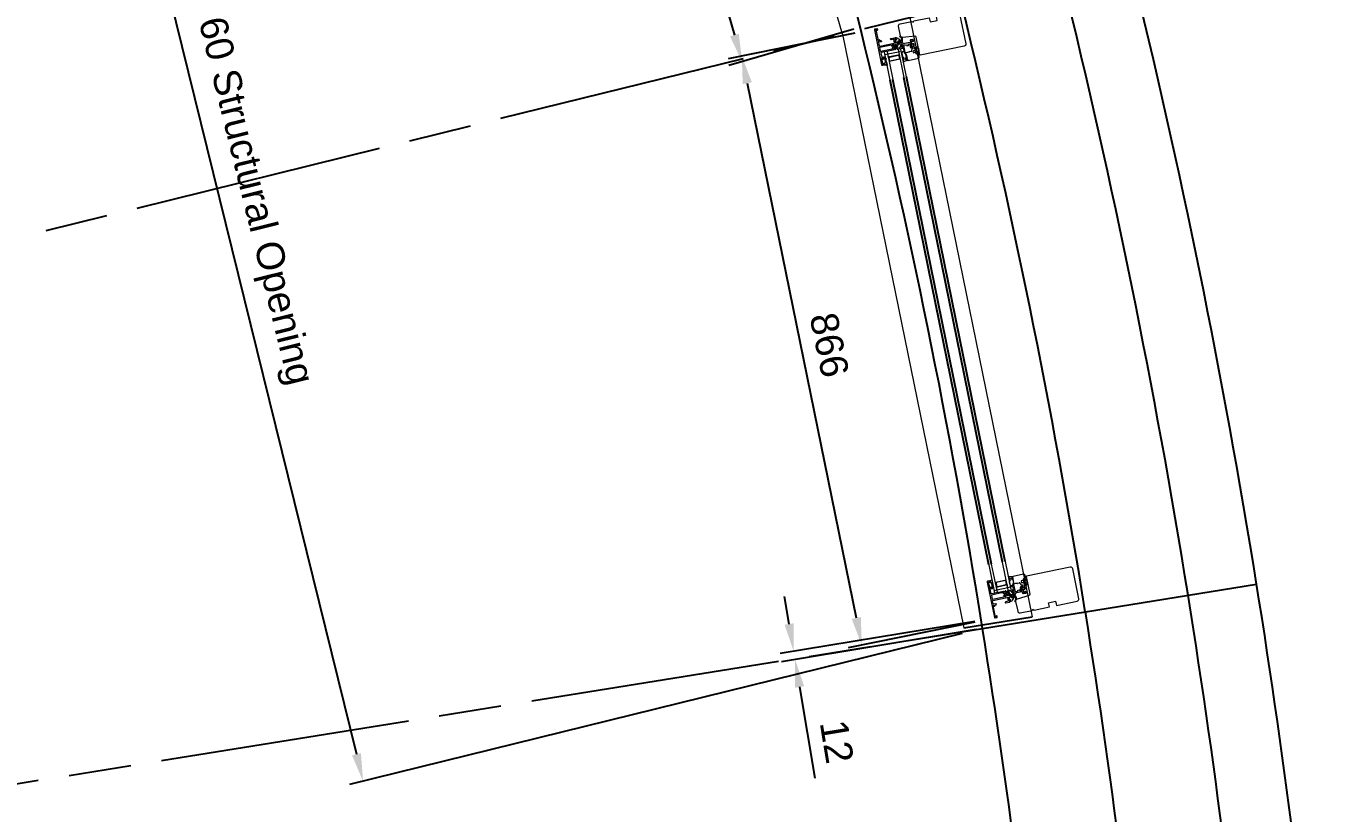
# Model space of a CAD drawing. Header units: inches. Extents: x 19267 to 40087, y 4081 to 15521.
# Drawn here: x 28340 to 30212, y 5949 to 7083 of the extents above; entities that cross this region are included whole.
import ezdxf

# ---------------------------------------------------------------- set-up
doc = ezdxf.new("R2010")
doc.units = ezdxf.units.IN
doc.header["$MEASUREMENT"] = 0
doc.linetypes.add('CENTERLINE', pattern=[30, 12, -1.5, 3, -1.5, 12])
doc.layers.get('DEFPOINTS').update_dxf_attribs({"color": 251})
doc.layers.add('20-TEXT', color=3, linetype='Continuous')
doc.layers.add('DWG', color=7, linetype='Continuous')
doc.layers.add('NEW_GF', color=7, linetype='Continuous', true_color=0xffffff)
for name, color, linetype, lineweight in [('VELFAC_ALU', 4, 'Continuous', 0), ('VELFAC_COMPOSITE', 4, 'Continuous', 0), ('VELFAC_GASKET', 5, 'Continuous', 0), ('VELFAC_GLAZING', 5, 'Continuous', 0), ('VELFAC_GLAZING_BEAD', 5, 'Continuous', 0), ('VELFAC_WOOD', 2, 'Continuous', 0)]:
    doc.layers.add(name, color=color, linetype=linetype, lineweight=lineweight)
doc.styles.get("Standard").update_dxf_attribs({"font": 'arial.ttf'})
doc.dimstyles.new('20-TEXT', dxfattribs={"dimscale": 20, "dimtxt": 2, "dimasz": 2, "dimexe": 1, "dimexo": 1.5, "dimgap": 1, "dimtad": 1, "dimdec": 0, "dimzin": 0, "dimdsep": 46, "dimtxsty": 'Standard', "dimcen": 0.09, "dimadec": 4, "dimazin": 0, "dimtfac": 1, "dimtdec": 0, "dimtofl": 0, "dimtmove": 0, "dimatfit": 3, "dimfxl": 1, "dimtolj": 1, "dimtzin": 0, "dimarcsym": 0})

# ---------------------------------------------------------------- blocks, each defined once
blk = doc.blocks.new('*D103')
at = {"layer": '20-TEXT', "color": 0, "lineweight": -2, "transparency": 16777216}
for p, q in [((29267.6, 7916.6), (28384.9, 7698.8)), ((28413.9, 7664.7), (28816.2, 6033.7)), ((29689.1, 6207.8), (28806.4, 5990.1))]:
    blk.add_line(p, q, dxfattribs=at)
at = {"layer": '20-TEXT', "color": 0, "transparency": 16777216}
for points in [[(28420.3, 7666.3), (28407.4, 7663.1), (28404.3, 7703.6)], [(28822.7, 6035.3), (28809.8, 6032.1), (28825.8, 5994.9)]]:
    blk.add_solid(points, dxfattribs=at)
at = {"layer": 'DEFPOINTS', "color": 0, "transparency": 16777216}
for p in [(29296.7, 7923.7), (29718.3, 6215), (28825.8, 5994.9)]:
    blk.add_point(p, dxfattribs=at)
at = {"layer": '20-TEXT', "color": 0, "transparency": 16777216, "insert": (28659.9, 6860.3), "char_height": 40, "attachment_point": 5, "rotation": 283.8574}
blk.add_mtext('\\A1;1760 Structural Opening', dxfattribs=at)
blk = doc.blocks.new('*D106')
at = {"layer": '20-TEXT', "color": 0, "lineweight": -2, "transparency": 16777216}
for p, q in [((29291.2, 7910.5), (29111.1, 7858.2)), ((29141.4, 7825.4), (29360.8, 7070.2)), ((29532.9, 7078.5), (29352.7, 7026.2))]:
    blk.add_line(p, q, dxfattribs=at)
at = {"layer": '20-TEXT', "color": 0, "transparency": 16777216}
for points in [[(29147.8, 7827.2), (29135, 7823.5), (29130.3, 7863.8)], [(29367.2, 7072), (29354.4, 7068.3), (29371.9, 7031.8)]]:
    blk.add_solid(points, dxfattribs=at)
at = {"layer": 'DEFPOINTS', "color": 0, "transparency": 16777216}
for p in [(29320, 7918.9), (29561.7, 7086.9), (29371.9, 7031.8)]:
    blk.add_point(p, dxfattribs=at)
at = {"layer": '20-TEXT', "color": 0, "transparency": 16777216, "insert": (29289.9, 7459), "char_height": 40, "attachment_point": 5, "rotation": 286.1959}
blk.add_mtext('\\A1;866', dxfattribs=at)
blk = doc.blocks.new('*D104')
at = {"layer": '20-TEXT', "color": 0, "lineweight": -2, "transparency": 16777216}
for p, q in [((29534.2, 7073.1), (29351.8, 7036)), ((29379.4, 7000.8), (29536.4, 6230.2)), ((29707.2, 6224.2), (29524.7, 6187))]:
    blk.add_line(p, q, dxfattribs=at)
at = {"layer": '20-TEXT', "color": 0, "transparency": 16777216}
for points in [[(29385.9, 7002.1), (29372.8, 6999.4), (29371.4, 7039.9)], [(29542.9, 6231.5), (29529.8, 6228.8), (29544.3, 6191)]]:
    blk.add_solid(points, dxfattribs=at)
at = {"layer": 'DEFPOINTS', "color": 0, "transparency": 16777216}
for p in [(29563.6, 7079.1), (29736.6, 6230.1), (29544.3, 6191)]:
    blk.add_point(p, dxfattribs=at)
at = {"layer": '20-TEXT', "color": 0, "transparency": 16777216, "insert": (29497.5, 6623.5), "char_height": 40, "attachment_point": 5, "rotation": 281.5147}
blk.add_mtext('\\A1;866', dxfattribs=at)
blk = doc.blocks.new('*D105')
at = {"layer": '20-TEXT', "color": 0, "lineweight": -2, "transparency": 16777216}
for p, q in [((29439.7, 6221.4), (29433.1, 6260.9)), ((29707, 6225.2), (29426.5, 6178.7)), ((29709, 6213.4), (29428.5, 6166.9)), ((29454.7, 6130.7), (29476.5, 5999.4))]:
    blk.add_line(p, q, dxfattribs=at)
at = {"layer": '20-TEXT', "color": 0, "transparency": 16777216}
for points in [[(29446.3, 6222.5), (29433.1, 6220.4), (29446.2, 6182)], [(29461.3, 6131.8), (29448.2, 6129.6), (29448.2, 6170.1)]]:
    blk.add_solid(points, dxfattribs=at)
at = {"layer": 'DEFPOINTS', "color": 0, "transparency": 16777216}
for p in [(29736.6, 6230.2), (29738.6, 6218.3), (29448.2, 6170.1)]:
    blk.add_point(p, dxfattribs=at)
at = {"layer": '20-TEXT', "color": 0, "transparency": 16777216, "insert": (29508.4, 6051.9), "char_height": 40, "attachment_point": 5, "rotation": 279.4173}
blk.add_mtext('\\A1;12', dxfattribs=at)

msp = doc.modelspace()

# ---------------------------------------------------------------- hatches: boundary and pattern name
at = {"layer": 'VELFAC_COMPOSITE'}
h = msp.add_hatch(color=8, dxfattribs=at)
h.paths.add_polyline_path([(29595.9, 7049.9, -0.520567), (29594.1, 7051.6), (29594.2, 7052, 0.520567), (29593.5, 7052.7), (29591.7, 7052.3, -0.131652), (29591.6, 7052.3), (29591.2, 7052.5, -0.414214), (29591, 7052.8), (29591.3, 7053.7, -0.414214), (29591.7, 7053.9), (29591.8, 7053.8, 1.69614), (29592.2, 7054.8), (29592, 7054.9, -0.414214), (29591.8, 7055.3), (29592.1, 7056.1, -0.414214), (29592.5, 7056.3), (29592.9, 7056.2, -0.131652), (29593, 7056.1), (29594.2, 7054.8, 0.57735), (29595, 7054.9), (29595.6, 7056.6, -0.267949), (29597.1, 7057.9), (29598, 7058.1, 0.267949), (29598.2, 7058.3, -0.267949), (29598.5, 7058.5), (29602, 7059.2, -0.176327), (29602.6, 7059.1), (29604.7, 7058, 0.176327), (29606, 7057.8), (29614.1, 7059.4, 0.414214), (29614.4, 7060), (29613.9, 7062.5, -0.414214), (29614.3, 7063.1), (29617.8, 7063.7, -0.414214), (29618.4, 7063.4), (29618.7, 7061.8, -0.342001), (29618.1, 7060.7, -0.490311), (29617.9, 7060.8), (29617.7, 7061.7, 0.414214), (29617.1, 7062.1), (29616.1, 7061.9, 0.414214), (29615.7, 7061.3), (29616.4, 7058.1, 0.198912), (29616.8, 7057.4), (29618.2, 7056.5, 0.668179), (29618.7, 7056.8), (29618.5, 7057.5, -0.490311), (29618.7, 7057.7, -0.342001), (29619.7, 7056.9), (29620, 7055.3, -0.414214), (29619.6, 7054.7), (29616.6, 7054.1, -0.198912), (29615.8, 7054.3), (29615.1, 7054.8, -0.198912), (29615, 7054.9), (29614.9, 7055.1, -0.414214), (29615.1, 7055.3), (29616, 7055.5, 0.668179), (29616.1, 7056.1), (29615.2, 7056.7, -0.148291), (29614.8, 7057.1, 0.357756), (29614.3, 7057.4), (29611.8, 7056.9, 0.414214), (29611.6, 7056.6), (29611.7, 7055.7, -0.414214), (29611.5, 7055.3), (29609.3, 7054.9, -0.349216), (29609, 7055.1), (29608.5, 7056, 0.349216), (29608.2, 7056.2), (29601.7, 7054.9, 0.414214), (29600.9, 7053.7), (29601.1, 7053, 0.414214), (29601.7, 7052.6), (29603.1, 7052.9, -0.414214), (29603.7, 7052.5), (29603.8, 7052.3, -0.414214), (29603.2, 7051.4)])
h.paths.add_polyline_path([(29599.8, 7053), (29599.7, 7053.5, -0.414214), (29601.4, 7056.1), (29602, 7056.2, 1), (29601.8, 7057.6), (29597.7, 7056.8, 0.267949), (29596.6, 7055.8), (29595.5, 7052.6), (29595.4, 7052.1, 0.520567), (29596.3, 7051.3), (29599, 7051.8, 0.414214)], flags=16)
h = msp.add_hatch(color=8, dxfattribs=at)
h.paths.add_polyline_path([(29754.9, 6269.6, 0.520567), (29754, 6267.4), (29754.2, 6267.1, -0.520567), (29753.8, 6266.1), (29752, 6265.8, 0.131652), (29751.9, 6265.7), (29751.6, 6265.5, 0.414214), (29751.6, 6265.1), (29752.2, 6264.4, 0.414214), (29752.6, 6264.4), (29752.7, 6264.5, -1.69614), (29753.4, 6263.7), (29753.3, 6263.6, 0.414214), (29753.3, 6263.1), (29753.9, 6262.5, 0.414214), (29754.3, 6262.4), (29754.6, 6262.7, 0.131652), (29754.7, 6262.8), (29755.2, 6264.5, -0.57735), (29756.1, 6264.7), (29757.2, 6263.4, 0.267949), (29759.1, 6262.7), (29760.1, 6262.9, -0.267949), (29760.4, 6262.8, 0.267949), (29760.7, 6262.7), (29764.2, 6263.5, 0.176327), (29764.7, 6263.8), (29766.2, 6265.7, -0.176327), (29767.4, 6266.4), (29775.4, 6268, -0.414214), (29775.9, 6267.6), (29776.4, 6265.2, 0.414214), (29777, 6264.8), (29780.5, 6265.5, 0.414214), (29780.9, 6266.1), (29780.5, 6267.7, 0.342001), (29779.6, 6268.5, 0.490311), (29779.4, 6268.2), (29779.6, 6267.3, -0.414214), (29779.2, 6266.8), (29778.2, 6266.6, -0.414214), (29777.6, 6266.9), (29777, 6270.2, -0.198912), (29777.1, 6270.9), (29778, 6272.3, -0.668179), (29778.6, 6272.2), (29778.7, 6271.6, 0.490311), (29779, 6271.4, 0.342001), (29779.5, 6272.5), (29779.2, 6274.1, 0.414214), (29778.6, 6274.5), (29775.6, 6273.9, 0.198912), (29775, 6273.4), (29774.5, 6272.7, 0.198912), (29774.4, 6272.5), (29774.5, 6272.3, 0.414214), (29774.7, 6272.2), (29775.6, 6272.4, -0.668179), (29776, 6271.9), (29775.4, 6271, 0.148291), (29775.2, 6270.4, -0.357756), (29774.8, 6269.9), (29772.3, 6269.4, -0.414214), (29772, 6269.7), (29771.8, 6270.5, 0.414214), (29771.4, 6270.8), (29769.2, 6270.3, 0.349216), (29769, 6270), (29768.9, 6269, -0.349216), (29768.7, 6268.7), (29762.2, 6267.4, -0.414214), (29761, 6268.1), (29760.9, 6268.8, -0.414214), (29761.3, 6269.4), (29762.8, 6269.7, 0.414214), (29763.1, 6270.3), (29763.1, 6270.5, 0.414214), (29762.2, 6271.1)])
h.paths.add_polyline_path([(29759.7, 6268.3), (29759.8, 6267.8, 0.414214), (29762.4, 6266.1), (29763, 6266.2, -1), (29763.3, 6264.9), (29759.3, 6264.1, -0.267949), (29757.9, 6264.5), (29755.6, 6267.1), (29755.4, 6267.5, -0.520567), (29755.8, 6268.5), (29758.5, 6269.1, -0.414214)], flags=16)

# ---------------------------------------------------------------- linework, layer by layer
at = {"color": 5}
msp.add_arc((19156.8, 4516), 10697.3, 9.13882, 18.57589, dxfattribs=at)
at = {"layer": '20-TEXT', "color": 1, "linetype": 'CENTERLINE', "ltscale": 30}
for p, q in [((26403, 6303.5), (29931.1, 7173.9)), ((26403, 5681.7), (29718.3, 6215))]:
    msp.add_line(p, q, dxfattribs=at)
at = {"layer": 'DWG', "ltscale": 5}
for p, q in [((29727.5, 6306.7), (29585.1, 7005.1)), ((29731.4, 6307.5), (29589.1, 7005.9)), ((29747.1, 6310.7), (29604.7, 7009)), ((29751, 6311.5), (29608.7, 7009.8))]:
    msp.add_line(p, q, dxfattribs=at)
at = {"layer": 'NEW_GF', "color": 4}
for p, q in [((29718.3, 6215), (30113.1, 6278.9)), ((29718.3, 6215), (30113.2, 6278.9)), ((29691.2, 6215.7), (29789.9, 6231.7))]:
    msp.add_line(p, q, dxfattribs=at)
at = {"layer": 'NEW_GF', "color": 1, "linetype": 'Continuous', "ltscale": 100}
for centre, radius, start, end in [((19159.7, 4516.6), 11094.3, 9.14031, 18.57608), ((19161.1, 4517.2), 10992.8, 9.13767, 18.57571), ((19159.8, 4516.4), 10844.2, 9.13981, 18.57805)]:
    msp.add_arc(centre, radius, start, end, dxfattribs=at)
at = {"layer": 'NEW_GF', "color": 4, "linetype": 'Continuous', "ltscale": 100}
for centre, radius, start, end in [((19158, 4516.3), 11096, 5.00715, 9.14019), ((19184.3, 4518.2), 10669.7, 5.089, 9.15042)]:
    msp.add_arc(centre, radius, start, end, dxfattribs=at)
at = {"layer": 'NEW_GF', "color": 2, "linetype": 'Continuous', "ltscale": 100}
for centre, radius, start, end in [((19160.9, 4516.4), 10993.1, 5.02728, 9.14156), ((19155.4, 4516.1), 10848.7, 5.05592, 9.13765)]:
    msp.add_arc(centre, radius, start, end, dxfattribs=at)
at = {"layer": 'VELFAC_ALU'}
for p, q in [((29516.3, 7071.5), (29273.1, 7910.5)), ((29613.4, 7095.5), (29789.9, 6231.7)), ((29516.3, 7071.6), (29691.2, 6215.7))]:
    msp.add_line(p, q, dxfattribs=at)
for points in [[(29589.3, 7048.6), (29572.1, 7045.1, 0.414214), (29571.7, 7044.5), (29573, 7038.1, 0.414214), (29573.5, 7037.8), (29575.2, 7038.1, -0.414214), (29575.6, 7037.9), (29575.8, 7036.7, -0.341999), (29575.3, 7035.6, -0.490314), (29575, 7035.7), (29574.8, 7036.5, 0.414214), (29574.6, 7036.7), (29573.3, 7036.4, 0.414214), (29572.9, 7035.8), (29574.5, 7028, 0.414214), (29575.1, 7027.6), (29576.4, 7027.9, 0.414214), (29576.5, 7028.1), (29576.4, 7028.9, -0.490314), (29576.6, 7029.2, -0.341999), (29577.5, 7028.4), (29577.7, 7027.2, -0.414214), (29577.5, 7026.8), (29574.4, 7026.2, -0.414214), (29573.2, 7027), (29562.9, 7077.9, -0.414214), (29563.6, 7079.1), (29566.1, 7079.6, -0.414214), (29566.7, 7079.2), (29567, 7077.7, -0.341999), (29566.4, 7076.6, -0.490314), (29566.2, 7076.8), (29565.8, 7078.3, 0.414214), (29565.6, 7078.5), (29564.5, 7078.3, 0.414214), (29564.4, 7078), (29567.7, 7061.6, 0.414214), (29567.9, 7061.4), (29569, 7061.6, 0.414214), (29569.2, 7061.9), (29568.9, 7063.4, -0.490314), (29569.1, 7063.6, -0.341999), (29570, 7062.8), (29570.1, 7062.4, 0.414214), (29570.7, 7062), (29571.8, 7062.2, -1), (29572.1, 7060.5), (29569, 7059.9, 0.414214), (29568.6, 7059.3), (29569.5, 7054.7, 0.414214), (29570.1, 7054.3), (29590.9, 7058.5, 0.414214), (29591.3, 7059.1), (29590.3, 7063.7, 0.414214), (29589.7, 7064.1), (29586.6, 7063.4, -1), (29586.2, 7065.1), (29591.2, 7066.1, -0.198912), (29591.3, 7066.1), (29593.3, 7064.8, -0.341999), (29593.7, 7063.6, -0.490314), (29593.4, 7063.5), (29592.3, 7064.2, 0.668179), (29592, 7064), (29593, 7059.1, 0.414214), (29593.2, 7059), (29598.1, 7060, 0.668179), (29598.2, 7060.3), (29597, 7061.1, -0.490314), (29597, 7061.4, -0.341999), (29598.2, 7061.5), (29600.7, 7059.8, -0.668179), (29600.6, 7058.9), (29595.9, 7058, 0.267949), (29595.2, 7057.3), (29594.4, 7055, -0.57735), (29594, 7054.9), (29592.7, 7056.4, 0.57735), (29592.2, 7056.3), (29590.8, 7052.1, 0.760346), (29591.3, 7051.8, -0.171785), (29591.4, 7051.9), (29593, 7051.9, 0.267949), (29593.2, 7052, -0.957292), (29593.5, 7051.8), (29592.3, 7049.1, -0.493145), (29592, 7049), (29591.3, 7049.6, -0.315299), (29591.3, 7049.8), (29591.3, 7049.9, 0.414214), (29591.2, 7050.1), (29590.2, 7050.4), (29589.7, 7048.9, -0.267949)], [(29570.2, 7052.6), (29586.9, 7056, -0.414214), (29587.1, 7055.8), (29587.4, 7054.3, 0.414214), (29587.8, 7054.1), (29587.9, 7054.1, 0.267949), (29588.2, 7054.3), (29588.8, 7056.2, -0.267949), (29589, 7056.4), (29590.2, 7056.6, -0.57735), (29590.4, 7056.4), (29588.8, 7051.7, -0.267949), (29588.7, 7051.5), (29588.3, 7051.5, 0.414214), (29588.1, 7051.1), (29588.3, 7050.1, -0.414214), (29588.1, 7049.9), (29571.5, 7046.5, -0.414214), (29571.2, 7046.7), (29570.1, 7052.4, -0.414214)], [(29748.4, 6268.3), (29731.1, 6264.7, -0.414214), (29730.5, 6265.1), (29729.2, 6271.5, -0.414214), (29729.6, 6272.1), (29731.3, 6272.4, 0.414214), (29731.5, 6272.8), (29731.3, 6274, 0.341999), (29730.3, 6274.8, 0.490314), (29730.1, 6274.6), (29730.3, 6273.7, -0.414214), (29730.1, 6273.5), (29728.9, 6273.2, -0.414214), (29728.3, 6273.6), (29726.7, 6281.4, -0.414214), (29727, 6282), (29728.3, 6282.3, -0.414214), (29728.6, 6282.1), (29728.7, 6281.3, 0.490314), (29729, 6281.2, 0.341999), (29729.6, 6282.3), (29729.3, 6283.5, 0.414214), (29729, 6283.7), (29725.8, 6283.1, 0.414214), (29725, 6281.9), (29735.5, 6230.9, 0.414214), (29736.7, 6230.2), (29739.1, 6230.7, 0.414214), (29739.5, 6231.3), (29739.2, 6232.7, 0.341999), (29738.3, 6233.5, 0.490314), (29738.1, 6233.3), (29738.4, 6231.7, -0.414214), (29738.2, 6231.5), (29737.2, 6231.3, -0.414214), (29736.9, 6231.4), (29733.5, 6247.9, -0.414214), (29733.7, 6248.1), (29734.8, 6248.4, -0.414214), (29735, 6248.2), (29735.3, 6246.7, 0.490314), (29735.6, 6246.5, 0.341999), (29736.1, 6247.6), (29736.1, 6248.1, -0.414214), (29736.4, 6248.7), (29737.6, 6248.9, 1), (29737.2, 6250.6), (29734, 6249.9, -0.414214), (29733.5, 6250.3), (29732.5, 6254.9, -0.414214), (29732.9, 6255.5), (29753.7, 6259.8, -0.414214), (29754.3, 6259.4), (29755.2, 6254.8, -0.414214), (29754.8, 6254.2), (29751.6, 6253.5, 1), (29752, 6251.9), (29756.9, 6252.9, 0.198912), (29757.1, 6253), (29758.3, 6254.9, 0.341999), (29758.3, 6256.2, 0.490314), (29757.9, 6256.1), (29757.2, 6255.1, -0.668179), (29756.9, 6255.1), (29755.9, 6260, -0.414214), (29756, 6260.3), (29760.9, 6261.3, -0.668179), (29761.1, 6261), (29760.4, 6259.8, 0.490314), (29760.5, 6259.5, 0.341999), (29761.6, 6259.9), (29763.3, 6262.4, 0.668179), (29762.8, 6263.2), (29758.1, 6262.2, -0.267949), (29757.2, 6262.5), (29755.5, 6264.4, 0.57735), (29755.2, 6264.3), (29754.5, 6262.4, -0.57735), (29754, 6262.3), (29751.1, 6265.6, -0.760346), (29751.4, 6266.1, 0.171785), (29751.6, 6266.1), (29753.1, 6266.7, -0.267949), (29753.2, 6266.7, 0.957292), (29753.5, 6267), (29751.3, 6269, 0.493145), (29751, 6269), (29750.6, 6268.2, 0.315299), (29750.6, 6268), (29750.7, 6267.9, -0.414214), (29750.7, 6267.6), (29749.9, 6267), (29748.9, 6268.1, 0.267949)], [(29732.4, 6257.1), (29749, 6260.6, 0.414214), (29749.2, 6260.8), (29748.9, 6262.3, -0.414214), (29749.1, 6262.6), (29749.2, 6262.7, -0.267949), (29749.5, 6262.6), (29750.8, 6261.1, 0.267949), (29751.1, 6261), (29752.3, 6261.2, 0.57735), (29752.4, 6261.6), (29749.1, 6265.3, 0.267949), (29748.9, 6265.3), (29748.6, 6265.3, -0.414214), (29748.2, 6265.5), (29748, 6266.5, 0.414214), (29747.8, 6266.6), (29731.1, 6263.2, 0.414214), (29731, 6263), (29732.1, 6257.3, 0.414214)]]:
    msp.add_lwpolyline(points, format="xyb", close=True, dxfattribs=at)
at = {"layer": 'VELFAC_COMPOSITE'}
for p, q in [((29592.1, 7056.1), (29591.8, 7055.3)), ((29592.9, 7056.2), (29592.5, 7056.3)), ((29594.2, 7054.8), (29593, 7056.1)), ((29595.6, 7056.6), (29595, 7054.9)), ((29595.5, 7052.6), (29596.6, 7055.8)), ((29598, 7058.1), (29597.1, 7057.9)), ((29597.7, 7056.8), (29601.8, 7057.6)), ((29602, 7059.2), (29598.5, 7058.5)), ((29602, 7056.2), (29601.4, 7056.1)), ((29601.7, 7054.9), (29608.2, 7056.2)), ((29604.7, 7058), (29602.6, 7059.1)), ((29614.1, 7059.4), (29606, 7057.8)), ((29608.5, 7056), (29609, 7055.1)), ((29611.7, 7055.7), (29611.6, 7056.6)), ((29611.8, 7056.9), (29614.3, 7057.4)), ((29613.9, 7062.5), (29614.4, 7060)), ((29617.8, 7063.7), (29614.3, 7063.1)), ((29615.2, 7056.7), (29616.1, 7056.1)), ((29616.4, 7058.1), (29615.7, 7061.3)), ((29616.1, 7061.9), (29617.1, 7062.1)), ((29618.2, 7056.5), (29616.8, 7057.4)), ((29617.7, 7061.7), (29617.9, 7060.8)), ((29618.7, 7061.8), (29618.4, 7063.4)), ((29618.5, 7057.5), (29618.7, 7056.8)), ((29620, 7055.3), (29619.7, 7056.9)), ((29591.3, 7053.7), (29591, 7052.8)), ((29591.2, 7052.5), (29591.6, 7052.3)), ((29591.8, 7053.8), (29591.7, 7053.9)), ((29591.7, 7052.3), (29593.5, 7052.7)), ((29592, 7054.9), (29592.2, 7054.8)), ((29594.2, 7052), (29594.1, 7051.6)), ((29595.4, 7052.1), (29595.5, 7052.6)), ((29595.9, 7049.9), (29603.2, 7051.4)), ((29599, 7051.8), (29596.3, 7051.3)), ((29599.7, 7053.5), (29599.8, 7053)), ((29601.1, 7053), (29600.9, 7053.7)), ((29603.1, 7052.9), (29601.7, 7052.6)), ((29603.8, 7052.3), (29603.7, 7052.5)), ((29609.3, 7054.9), (29611.5, 7055.3)), ((29614.9, 7055.1), (29615, 7054.9)), ((29616, 7055.5), (29615.1, 7055.3)), ((29615.1, 7054.8), (29615.8, 7054.3)), ((29616.6, 7054.1), (29619.6, 7054.7)), ((29754.9, 6269.6), (29762.2, 6271.1)), ((29763.1, 6270.5), (29763.1, 6270.3)), ((29768.9, 6269), (29769, 6270)), ((29769.2, 6270.3), (29771.4, 6270.8)), ((29771.8, 6270.5), (29772, 6269.7)), ((29772.3, 6269.4), (29774.8, 6269.9)), ((29774.5, 6272.3), (29774.4, 6272.5)), ((29774.5, 6272.7), (29775, 6273.4)), ((29775.6, 6272.4), (29774.7, 6272.2)), ((29775.4, 6271), (29776, 6271.9)), ((29775.6, 6273.9), (29778.6, 6274.5)), ((29777, 6270.2), (29777.6, 6266.9)), ((29778, 6272.3), (29777.1, 6270.9)), ((29778.7, 6271.6), (29778.6, 6272.2)), ((29779.2, 6274.1), (29779.5, 6272.5)), ((29751.6, 6265.5), (29751.9, 6265.7)), ((29752.2, 6264.4), (29751.6, 6265.1)), ((29752, 6265.8), (29753.8, 6266.1)), ((29752.7, 6264.5), (29752.6, 6264.4)), ((29753.3, 6263.6), (29753.4, 6263.7)), ((29753.9, 6262.5), (29753.3, 6263.1)), ((29754.2, 6267.1), (29754, 6267.4)), ((29754.6, 6262.7), (29754.3, 6262.4)), ((29755.2, 6264.5), (29754.7, 6262.8)), ((29755.4, 6267.5), (29755.6, 6267.1)), ((29755.6, 6267.1), (29757.9, 6264.5)), ((29758.5, 6269.1), (29755.8, 6268.5)), ((29757.2, 6263.4), (29756.1, 6264.7)), ((29760.1, 6262.9), (29759.1, 6262.7)), ((29759.3, 6264.1), (29763.3, 6264.9)), ((29759.8, 6267.8), (29759.7, 6268.3)), ((29764.2, 6263.5), (29760.7, 6262.7)), ((29760.9, 6268.8), (29761, 6268.1)), ((29762.8, 6269.7), (29761.3, 6269.4)), ((29762.2, 6267.4), (29768.7, 6268.7)), ((29763, 6266.2), (29762.4, 6266.1)), ((29766.2, 6265.7), (29764.7, 6263.8)), ((29775.4, 6268), (29767.4, 6266.4)), ((29776.4, 6265.2), (29775.9, 6267.6)), ((29780.5, 6265.5), (29777, 6264.8)), ((29778.2, 6266.6), (29779.2, 6266.8)), ((29779.6, 6267.3), (29779.4, 6268.2)), ((29780.5, 6267.7), (29780.9, 6266.1))]:
    msp.add_line(p, q, dxfattribs=at)
for centre, radius, start, end in [((29592.4, 7056), 0.3, 71.4473, 161.4473), ((29592.8, 7055.9), 0.3, 41.4473, 71.4473), ((29597.5, 7056), 2, 101.4473, 161.4473), ((29598, 7055.3), 1.5, 101.4473, 161.4473), ((29598, 7058.4), 0.3, 281.4473, 341.4473), ((29598.5, 7058.2), 0.3, 101.4473, 161.4473), ((29601.8, 7053.9), 2.2, 101.4473, 191.4473), ((29601.9, 7056.9), 0.7, 281.4473, 101.4473), ((29602.2, 7058.2), 1, 61.4473, 101.4473), ((29605.6, 7059.8), 2, 241.4473, 281.4473), ((29608.2, 7055.9), 0.3, 24.4473, 101.4473), ((29611.9, 7056.6), 0.3, 101.4473, 191.4473), ((29614.4, 7062.6), 0.5, 101.4473, 191.4473), ((29614, 7059.9), 0.5, 281.4473, 11.4473), ((29614.4, 7056.9), 0.5, 22.7073, 101.4473), ((29615.8, 7057.5), 1, 202.7073, 236.4473), ((29616.2, 7061.4), 0.5, 101.4473, 191.4473), ((29616, 7055.8), 0.3, 281.4473, 56.4473), ((29617.3, 7058.3), 1, 191.4473, 236.4473), ((29617.2, 7061.6), 0.5, 11.4473, 101.4473), ((29617.9, 7063.3), 0.5, 11.4473, 101.4473), ((29618, 7060.8), 0.2, 191.4473, 295.9243), ((29617.7, 7061.6), 1, 295.9243, 11.4473), ((29618.4, 7056.8), 0.3, 236.4473, 11.4473), ((29618.7, 7057.5), 0.2, 86.9704, 191.4473), ((29618.7, 7056.7), 1, 11.4473, 86.9704), ((29591.3, 7052.8), 0.3, 161.4473, 251.4473), ((29591.6, 7053.6), 0.3, 71.4473, 161.4473), ((29591.7, 7052.6), 0.3, 251.4473, 281.4473), ((29592.1, 7055.2), 0.3, 161.4473, 251.4473), ((29592.3, 7054.2), 0.6, 222.4923, 100.4023), ((29593.6, 7052.1), 0.6, 351.4473, 101.4473), ((29595.6, 7051.4), 1.5, 171.4473, 281.4473), ((29594.5, 7055.1), 0.5, 221.4473, 341.4473), ((29596.1, 7052), 0.7, 171.4473, 281.4473), ((29598.8, 7052.8), 1, 281.4473, 11.4473), ((29601.9, 7053.9), 1, 101.4473, 191.4473), ((29601.6, 7053.1), 0.5, 191.4473, 281.4473), ((29603.2, 7052.4), 0.5, 11.4473, 101.4473), ((29603, 7052.1), 0.75, 281.4473, 11.4473), ((29609.2, 7055.2), 0.3, 204.4473, 281.4473), ((29611.5, 7055.6), 0.3, 281.4473, 11.4473), ((29615.1, 7055.2), 0.2, 101.4473, 191.4473), ((29615.2, 7054.9), 0.2, 191.4473, 236.4473), ((29616.4, 7055.1), 1, 236.4473, 281.4473), ((29619.5, 7055.2), 0.5, 281.4473, 11.4473), ((29762.4, 6270.4), 0.75, 11.596, 101.596), ((29762.7, 6270.2), 0.5, 281.596, 11.596), ((29769.3, 6270), 0.3, 101.596, 178.596), ((29771.5, 6270.5), 0.3, 11.596, 101.596), ((29774.6, 6272.6), 0.2, 146.596, 191.596), ((29774.7, 6272.4), 0.2, 191.596, 281.596), ((29774.7, 6270.4), 0.5, 281.596, 0.3359), ((29775.8, 6272.9), 1, 101.596, 146.596), ((29776.2, 6270.4), 1, 146.596, 180.3359), ((29775.7, 6272.1), 0.3, 326.596, 101.596), ((29777.9, 6270.4), 1, 146.596, 191.596), ((29778.3, 6272.2), 0.3, 11.596, 146.596), ((29778.7, 6274), 0.5, 11.596, 101.596), ((29778.9, 6271.6), 0.2, 191.596, 296.0729), ((29778.6, 6272.3), 1, 296.0729, 11.596), ((29751.8, 6265.3), 0.3, 131.596, 221.596), ((29752.1, 6265.5), 0.3, 101.596, 131.596), ((29752.4, 6264.6), 0.3, 221.596, 311.596), ((29753.3, 6264.3), 0.6, 282.6409, 160.551), ((29753.5, 6263.3), 0.3, 131.596, 221.596), ((29755.2, 6268.2), 1.5, 101.596, 211.596), ((29753.7, 6266.7), 0.6, 281.596, 31.596), ((29754.1, 6262.7), 0.3, 221.596, 311.596), ((29754.4, 6262.9), 0.3, 311.596, 341.596), ((29755.7, 6264.3), 0.5, 41.596, 161.596), ((29756, 6267.9), 0.7, 101.596, 211.596), ((29758.7, 6264.7), 2, 221.596, 281.596), ((29759, 6265.5), 1.5, 221.596, 281.596), ((29758.7, 6268.1), 1, 11.596, 101.596), ((29762, 6268.3), 2.2, 191.596, 281.596), ((29760.2, 6262.6), 0.3, 41.596, 101.596), ((29760.6, 6263), 0.3, 221.596, 281.596), ((29761.4, 6268.9), 0.5, 101.596, 191.596), ((29762, 6268.3), 1, 191.596, 281.596), ((29763.2, 6265.6), 0.7, 281.596, 101.596), ((29764, 6264.4), 1, 281.596, 321.596), ((29767.8, 6264.4), 2, 101.596, 141.596), ((29768.6, 6269), 0.3, 281.596, 358.596), ((29772.2, 6269.7), 0.3, 191.596, 281.596), ((29775.5, 6267.5), 0.5, 11.596, 101.596), ((29776.9, 6265.3), 0.5, 191.596, 281.596), ((29778.1, 6267), 0.5, 191.596, 281.596), ((29779.1, 6267.2), 0.5, 281.596, 11.596), ((29779.6, 6268.3), 0.2, 87.119, 191.596), ((29779.5, 6267.5), 1, 11.596, 87.119), ((29780.4, 6266), 0.5, 281.596, 11.596)]:
    msp.add_arc(centre, radius, start, end, dxfattribs=at)
at = {"layer": 'VELFAC_GASKET'}
for p, q in [((29592.3, 7065.9), (29592.3, 7065.9)), ((29592.4, 7065.4), (29594.3, 7064.5)), ((29594.2, 7066.2), (29592.5, 7066)), ((29594.3, 7064.5), (29592.7, 7062.2)), ((29593, 7060.8), (29594.7, 7059.7)), ((29596.1, 7065.3), (29594.2, 7066.2)), ((29601.3, 7061.4), (29596.1, 7065.3)), ((29596.1, 7060), (29597.6, 7062.3)), ((29597.6, 7062.3), (29601.8, 7059.2)), ((29598.9, 7067.9), (29600.5, 7066.5)), ((29601.1, 7067), (29599.3, 7068.4)), ((29575.9, 7036.3), (29575.6, 7037.8)), ((29576.4, 7038.5), (29577.8, 7038)), ((29576.8, 7038.3), (29577.2, 7036.1)), ((29603.1, 7046.1), (29602, 7043.9)), ((29602, 7043.5), (29602.8, 7039.2)), ((29603.1, 7038.8), (29604.7, 7037.8)), ((29607, 7044), (29604.4, 7046.3)), ((29608.6, 7038.2), (29607.2, 7043.7)), ((29607.9, 7037.6), (29608.2, 7037.6)), ((29618.7, 7045), (29618.3, 7046.8)), ((29618.7, 7047.4), (29620.2, 7047.7)), ((29620.8, 7044.9), (29619.3, 7044.6)), ((29620.2, 7047.7), (29621.4, 7048)), ((29621, 7050.4), (29620.8, 7051.3)), ((29621.9, 7045.1), (29620.8, 7044.9)), ((29622.5, 7051.1), (29621, 7050.4)), ((29622.5, 7051.1), (29621, 7050.4)), ((29622.3, 7043.9), (29622.2, 7044.5)), ((29622.9, 7050.3), (29622.5, 7050)), ((29622.9, 7050.3), (29622.5, 7050)), ((29624.6, 7043.8), (29622.5, 7043.8)), ((29622.6, 7049), (29623.2, 7046.1)), ((29622.6, 7049), (29623.2, 7046.1)), ((29623.7, 7050.8), (29622.9, 7050.3)), ((29623.7, 7050.8), (29622.9, 7050.3)), ((29623.2, 7046.1), (29624, 7046)), ((29623.2, 7046.1), (29624, 7046)), ((29623.4, 7049.2), (29624.1, 7050.4)), ((29623.4, 7049.2), (29624.1, 7050.4)), ((29624.4, 7046.6), (29623.8, 7046.8)), ((29624.4, 7046.6), (29623.8, 7046.8)), ((29624, 7046), (29624.3, 7046)), ((29624, 7046), (29624.3, 7046)), ((29624.9, 7047.1), (29625.3, 7046.8)), ((29625.9, 7051.4), (29626.6, 7047.6)), ((29574.3, 7029.3), (29573.3, 7034.6)), ((29573.7, 7035.2), (29575.4, 7035.6)), ((29576.7, 7029.3), (29574.9, 7028.9)), ((29577.8, 7036.3), (29577.2, 7036.1)), ((29577.2, 7036.1), (29578.1, 7031.8)), ((29577.8, 7027), (29577.4, 7028.8)), ((29578.5, 7034.7), (29577.5, 7035.2)), ((29577.6, 7035.9), (29577.9, 7036.1)), ((29578.3, 7031.4), (29578.9, 7031.1)), ((29578.8, 7036.9), (29579.2, 7035.3)), ((29580.2, 7030), (29580.9, 7026.4)), ((29608.1, 7034.9), (29607.4, 7037)), ((29608.7, 7033.5), (29610, 7033.9)), ((29609.8, 7034.9), (29608.8, 7034.6)), ((29610.1, 7034.7), (29610.1, 7034.8)), ((29760.3, 6289.8), (29761.6, 6289.9)), ((29761.8, 6288.9), (29760.9, 6288.8)), ((29762, 6289.2), (29762.1, 6289.1)), ((29727, 6280.2), (29728.1, 6274.9)), ((29729.2, 6281.1), (29727.4, 6280.7)), ((29728.7, 6274.5), (29730.5, 6274.8)), ((29729.3, 6283.7), (29729.6, 6281.8)), ((29731.2, 6274.4), (29731.5, 6272.9)), ((29731.5, 6279.9), (29732, 6280.3)), ((29732.4, 6275), (29731.5, 6279.3)), ((29732.7, 6281.9), (29732, 6285.4)), ((29732.9, 6276.8), (29732.3, 6276)), ((29733, 6275.2), (29732.4, 6275)), ((29732.8, 6272.8), (29732.4, 6275)), ((29732.5, 6272.5), (29733.6, 6273.6)), ((29732.6, 6275.4), (29732.9, 6275.4)), ((29734.1, 6275), (29733.8, 6276.6)), ((29758, 6277.9), (29757.1, 6282.3)), ((29757.2, 6282.7), (29758.3, 6284.2)), ((29760.1, 6276), (29758.2, 6277.6)), ((29760.3, 6288.3), (29760.5, 6286.1)), ((29761.1, 6285.7), (29761.4, 6285.8)), ((29762.8, 6279.5), (29761.3, 6276.3)), ((29762.1, 6285.4), (29762.9, 6279.9)), ((29774, 6283.1), (29774.3, 6281.3)), ((29775.8, 6284), (29774.4, 6283.7)), ((29774.9, 6280.9), (29776.4, 6281.2)), ((29776.9, 6284.3), (29775.8, 6284)), ((29776.4, 6281.2), (29777.7, 6281.5)), ((29776.9, 6285.5), (29777, 6284.9)), ((29778.9, 6286.5), (29777, 6285.7)), ((29779.8, 6278.9), (29778.2, 6279.1)), ((29778.2, 6279.1), (29778.4, 6278.1)), ((29779.8, 6278.9), (29778.2, 6279.1)), ((29778.5, 6283.9), (29779.3, 6284.3)), ((29778.5, 6283.9), (29779.3, 6284.3)), ((29779.1, 6281), (29778.5, 6283.9)), ((29779.1, 6281), (29778.5, 6283.9)), ((29779.3, 6284.3), (29779.6, 6284.4)), ((29779.3, 6284.3), (29779.6, 6284.4)), ((29779.9, 6283.9), (29779.4, 6283.4)), ((29779.9, 6283.9), (29779.4, 6283.4)), ((29779.9, 6279.8), (29779.4, 6279.9)), ((29779.9, 6279.8), (29779.4, 6279.9)), ((29780.9, 6279.7), (29779.9, 6279.8)), ((29780.9, 6279.7), (29779.9, 6279.8)), ((29780, 6281), (29781.1, 6280.2)), ((29780, 6281), (29781.1, 6280.2)), ((29780.5, 6283.6), (29780.8, 6284)), ((29783.1, 6280), (29782.3, 6283.8)), ((29756.6, 6258.5), (29757.7, 6260.1)), ((29759.1, 6255.6), (29756.8, 6257.1)), ((29757.7, 6254), (29759.1, 6255.6)), ((29757.8, 6253.6), (29757.8, 6253.6)), ((29759.8, 6254), (29758.1, 6253.5)), ((29759, 6260.4), (29761.3, 6258.9)), ((29761.1, 6255.6), (29759.8, 6254)), ((29764.4, 6261.2), (29761.1, 6255.6)), ((29761.3, 6258.9), (29764, 6263.4)), ((29764.7, 6254.3), (29765.7, 6256.2)), ((29766.4, 6256), (29765.3, 6254))]:
    msp.add_line(p, q, dxfattribs=at)
for centre in [(29606.4, 7035.4), (29758.9, 6287.1)]:
    msp.add_circle(centre, 0.196, dxfattribs=at)
for centre, radius, start, end in [((29592.5, 7065.7), 0.3, 146.4473, 236.4473), ((29592.5, 7065.7), 0.3, 96.4473, 146.4473), ((29593.6, 7061.7), 1, 146.4473, 236.4473), ((29595.2, 7060.6), 1, 236.4473, 326.4473), ((29599.1, 7068.1), 0.3, 53.1442, 233.1442), ((29597.5, 7063.1), 4.5, 339.4208, 49.1442), ((29598.2, 7063), 5, 337.4166, 53.9126), ((29601.5, 7061.7), 0.3, 233.1442, 339.4208), ((29593.5, 7064.9), 10, 325.2932, 337.4166), ((29576.2, 7037.9), 0.6, 71.4473, 191.4473), ((29577.4, 7036.6), 1.5, 11.4473, 71.4473), ((29602.5, 7043.6), 0.5, 153.4149, 191.4473), ((29603.6, 7039.5), 0.799, 200.8057, 232.5989), ((29603.9, 7045.4), 1.05, 61.1904, 134.614), ((29577.9, 7037.8), 27, 348.113, 359.0185), ((29604.4, 7037.4), 0.5, 359.0185, 57.3299), ((29606.7, 7043.5), 0.5, 14.425, 60.8868), ((29607.9, 7037.1), 0.5, 92.6409, 197.9335), ((29608.1, 7038.1), 0.5, 272.6409, 14.425), ((29618.8, 7046.9), 0.5, 101.4473, 191.4473), ((29619.2, 7045.1), 0.5, 191.4473, 281.4473), ((29621.2, 7051.4), 0.375, 140.4667, 191.6631), ((29623.5, 7049.2), 3.54, 62.015, 136.9507), ((29614.5, 7047.4), 7.16, 6.4533, 24.5542), ((29621.4, 7048.2), 0.2, 281.4473, 8.1573), ((29621.9, 7044.8), 0.327, 312.8485, 103.8142), ((29622.1, 7049.1), 4.59, 271.3997, 298.5286), ((29622.1, 7049.1), 4.59, 271.3997, 298.5286), ((29622.6, 7049.8), 0.3, 122.1393, 203.5325), ((29622.6, 7049.8), 0.3, 122.1393, 203.5325), ((29616.3, 7047), 6.64, 17.0552, 23.5325), ((29616.3, 7047), 6.64, 17.0552, 23.5325), ((29622.5, 7043.9), 0.167, 191.4473, 271.3059), ((29622.7, 7050.7), 0.462, 298.3133, 120.1038), ((29622.7, 7050.7), 0.462, 298.3133, 120.1038), ((29624.6, 7048.2), 1.59, 138.7176, 239.3097), ((29624.6, 7048.2), 1.59, 138.7176, 239.3097), ((29623.9, 7050.6), 0.3, 320.9613, 121.4473), ((29623.9, 7050.6), 0.3, 320.9613, 121.4473), ((29624, 7045.5), 0.5, 298.5286, 86.4473), ((29624, 7045.5), 0.5, 298.5286, 86.4473), ((29624.3, 7046.3), 0.3, 266.4473, 70.7307), ((29624.3, 7046.3), 0.3, 266.4473, 70.7307), ((29624.5, 7045.4), 1.6, 271.3059, 61.9261), ((29623.9, 7050.6), 2.14, 21.8744, 55.0442), ((29625.6, 7048), 1.16, 254.6679, 340.2355), ((29573.8, 7034.7), 0.5, 101.4473, 191.4473), ((29574.8, 7029.4), 0.5, 191.4473, 281.4473), ((29575.3, 7036.2), 0.6, 281.4473, 8.7233), ((29576.8, 7028.7), 0.6, 11.4473, 101.4473), ((29575.3, 7031.9), 3.2, 304.2234, 349.9582), ((29577.7, 7035.6), 0.382, 111.4092, 240.3435), ((29577.8, 7036.2), 0.1, 296.4473, 101.4473), ((29578, 7027), 0.2, 191.4473, 283.317), ((29577.8, 7020.1), 6.73, 65.4453, 88.4166), ((29579.1, 7032), 1, 191.4473, 220.9564), ((29578.7, 7035.2), 0.5, 245.3815, 11.4473), ((29578.2, 7029.1), 2.22, 23.8661, 70.3656), ((29580.7, 7026.4), 0.2, 230.5449, 11.4473), ((29605.6, 7032), 1.29, 168.1733, 198.2876), ((29604.6, 7031.7), 0.235, 198.3131, 301.1895), ((29614.3, 7017.2), 17.2, 108.8446, 123.7388), ((29608.6, 7035.1), 0.535, 206.7689, 299.7495), ((29609.9, 7034.7), 0.221, 28.4588, 119.523), ((29609.6, 7034.4), 0.562, 306.3138, 30.8547), ((29755.8, 6289.8), 0.235, 81.8538, 184.7302), ((29756.9, 6289.9), 1.29, 184.7557, 214.87), ((29759, 6307), 17.2, 259.3045, 274.1987), ((29733.7, 6273.7), 27, 24.0248, 34.9303), ((29760.8, 6288.3), 0.535, 83.2938, 176.2744), ((29761.5, 6289.3), 0.562, 352.1885, 76.7295), ((29761.8, 6289.1), 0.221, 263.5203, 354.5844), ((29727.5, 6280.3), 0.5, 101.596, 191.596), ((29728.6, 6275), 0.5, 191.596, 281.596), ((29729.1, 6281.7), 0.6, 281.596, 11.596), ((29729.5, 6283.7), 0.2, 99.7262, 191.596), ((29726.6, 6290), 6.73, 294.6267, 317.598), ((29728.9, 6278.2), 3.2, 33.085, 78.8199), ((29730.6, 6274.2), 0.6, 14.3199, 101.596), ((29732.5, 6279.5), 1, 162.0868, 191.596), ((29732.1, 6273), 0.6, 191.596, 311.596), ((29731.8, 6285.4), 0.2, 11.596, 152.4984), ((29730.5, 6281.9), 2.22, 312.6777, 359.1772), ((29732.6, 6275.8), 0.382, 142.6998, 271.634), ((29733.3, 6276.5), 0.5, 11.596, 137.6618), ((29732.9, 6275.3), 0.1, 281.596, 86.596), ((29732.6, 6274.7), 1.5, 311.596, 11.596), ((29757.9, 6282.3), 0.799, 150.4444, 182.2375), ((29758.5, 6278), 0.5, 191.596, 229.6284), ((29757.9, 6284.5), 0.5, 325.7133, 24.0248), ((29760.5, 6277), 1.05, 248.4293, 321.8529), ((29760.9, 6286.1), 0.5, 185.1098, 290.4023), ((29761.6, 6285.3), 0.5, 8.6183, 110.4023), ((29762.4, 6279.8), 0.5, 322.1565, 8.6183), ((29774.5, 6283.2), 0.5, 101.596, 191.596), ((29774.8, 6281.4), 0.5, 191.596, 281.596), ((29777, 6285.5), 0.167, 111.7374, 191.596), ((29776.9, 6284.6), 0.327, 279.2291, 70.1948), ((29778.7, 6280.6), 4.59, 84.5147, 111.6436), ((29778.7, 6280.6), 4.59, 84.5147, 111.6436), ((29777.7, 6281.3), 0.2, 14.8859, 101.596), ((29771, 6279.3), 7.16, 358.489, 16.59), ((29778.8, 6278.2), 0.375, 191.3801, 242.5766), ((29780, 6281.1), 3.54, 246.0926, 321.0283), ((29779.5, 6285), 1.6, 321.1172, 111.7374), ((29779.1, 6284.7), 0.5, 296.596, 84.5147), ((29779.1, 6284.7), 0.5, 296.596, 84.5147), ((29780.7, 6282.5), 1.59, 143.7335, 244.3257), ((29780.7, 6282.5), 1.59, 143.7335, 244.3257), ((29772.5, 6280.3), 6.64, 359.5108, 5.9881), ((29772.5, 6280.3), 6.64, 359.5108, 5.9881), ((29779.5, 6280.2), 0.3, 179.5108, 260.904), ((29779.5, 6280.2), 0.3, 179.5108, 260.904), ((29779.7, 6284.1), 0.3, 312.3126, 116.596), ((29779.7, 6284.1), 0.3, 312.3126, 116.596), ((29779.9, 6279.4), 0.462, 262.9395, 84.7299), ((29779.9, 6279.4), 0.462, 262.9395, 84.7299), ((29781.5, 6283), 1.16, 42.8078, 128.3753), ((29780.9, 6280), 0.3, 261.596, 62.082), ((29780.9, 6280), 0.3, 261.596, 62.082), ((29781, 6280), 2.14, 327.9991, 1.1689), ((29757.4, 6257.9), 1, 146.596, 236.596), ((29758.5, 6259.6), 1, 56.596, 146.596), ((29758, 6253.8), 0.3, 146.596, 236.596), ((29758, 6253.8), 0.3, 236.596, 286.596), ((29758.6, 6255), 10, 45.6266, 57.7501), ((29764.7, 6261), 0.3, 43.6225, 149.8991), ((29765, 6254.1), 0.3, 149.8991, 329.8991), ((29761.6, 6258.1), 4.5, 333.8991, 43.6225), ((29762.1, 6258.5), 5, 329.1307, 45.6266)]:
    msp.add_arc(centre, radius, start, end, dxfattribs=at)
at = {"layer": 'VELFAC_GLAZING', "linetype": 'Continuous'}
for p, q in [((29585.1, 7005.1), (29577, 7045.3)), ((29577.8, 7042.2), (29581.7, 7043)), ((29580.9, 7046), (29589.1, 7005.9)), ((29581.7, 7042.9), (29597.4, 7046)), ((29582.8, 7037.2), (29581.7, 7042.9)), ((29583.1, 7037.3), (29582.8, 7037.2)), ((29583.1, 7037.3), (29584.2, 7038.9)), ((29584.2, 7038.9), (29583.1, 7037.3)), ((29584.2, 7032.2), (29583.1, 7037.3)), ((29583.6, 7037.2), (29584.5, 7038.5)), ((29584.5, 7032.6), (29583.6, 7037.2)), ((29584.2, 7038.9), (29596.6, 7041.4)), ((29596.6, 7041.4), (29584.2, 7038.9)), ((29584.5, 7038.5), (29596.5, 7041)), ((29596.5, 7041), (29597.9, 7040.1)), ((29596.6, 7049.2), (29604.7, 7009)), ((29596.6, 7041.4), (29598.2, 7040.3)), ((29598.2, 7040.3), (29596.6, 7041.4)), ((29601.3, 7046.9), (29597.4, 7046.1)), ((29597.4, 7046), (29598.5, 7040.4)), ((29597.9, 7040.1), (29598.8, 7035.5)), ((29598.5, 7040.4), (29598.2, 7040.3)), ((29598.2, 7040.3), (29599.3, 7035.2)), ((29608.7, 7009.8), (29600.5, 7050)), ((29599.3, 7035.2), (29584.2, 7032.2)), ((29598.8, 7035.5), (29584.5, 7032.6)), ((29739.6, 6267.4), (29731.4, 6307.5)), ((29755.3, 6270.6), (29747.1, 6310.7)), ((29751, 6311.5), (29759.2, 6271.4)), ((29727.5, 6306.7), (29735.7, 6266.5)), ((29735.2, 6269.7), (29739.1, 6270.5)), ((29752.3, 6284.5), (29737.2, 6281.4)), ((29737.2, 6281.4), (29738.2, 6276.3)), ((29752, 6284), (29737.7, 6281.1)), ((29737.7, 6281.1), (29738.6, 6276.5)), ((29738.2, 6276.3), (29737.9, 6276.2)), ((29737.9, 6276.2), (29739.1, 6270.6)), ((29738.2, 6276.3), (29739.9, 6275.2)), ((29739.9, 6275.2), (29738.2, 6276.3)), ((29738.6, 6276.5), (29739.9, 6275.6)), ((29739.1, 6270.6), (29754.8, 6273.8)), ((29739.9, 6275.6), (29752, 6278.1)), ((29739.9, 6275.2), (29752.2, 6277.8)), ((29752.2, 6277.8), (29739.9, 6275.2)), ((29752.9, 6279.5), (29752, 6284)), ((29752, 6278.1), (29752.9, 6279.5)), ((29752.2, 6277.8), (29753.3, 6279.4)), ((29753.3, 6279.4), (29752.2, 6277.8)), ((29753.3, 6279.4), (29752.3, 6284.5)), ((29753.6, 6279.5), (29753.3, 6279.4)), ((29754.8, 6273.8), (29753.6, 6279.5)), ((29758.7, 6274.5), (29754.8, 6273.7))]:
    msp.add_line(p, q, dxfattribs=at)
at = {"layer": 'VELFAC_GLAZING_BEAD'}
for p, q in [((29613.5, 7056.3), (29614.1, 7053.1)), ((29615, 7056.1), (29614.9, 7056.6)), ((29615.6, 7053.4), (29615, 7056.1)), ((29601.4, 7054.1), (29601.4, 7053.8)), ((29604.7, 7055.4), (29601.7, 7054.7)), ((29602.6, 7053), (29603.1, 7053.1)), ((29603.7, 7052.7), (29605.3, 7044.7)), ((29606.8, 7045), (29604.7, 7055.4)), ((29607.3, 7037.1), (29607.8, 7035.8)), ((29610, 7045.1), (29607.4, 7044.6)), ((29609, 7036.4), (29607.8, 7037.4)), ((29608.2, 7042.7), (29609.5, 7036.7)), ((29611.6, 7045.5), (29610, 7045.1)), ((29612.3, 7045.6), (29611.6, 7045.5)), ((29615, 7046.3), (29612.4, 7045.8)), ((29615.7, 7046.3), (29615.2, 7046.2)), ((29615.9, 7047.6), (29616.1, 7046.9)), ((29617.8, 7053.4), (29616.2, 7053)), ((29616.5, 7051.5), (29617.6, 7051.8)), ((29618.2, 7051.4), (29618.3, 7051.1)), ((29619.1, 7054.6), (29618.6, 7054.5)), ((29620.1, 7052.3), (29619.7, 7054.2)), ((29621.4, 7048.5), (29620.8, 7051.5)), ((29622.4, 7043.6), (29621.4, 7048.5)), ((29624.9, 7043.6), (29623, 7043.2)), ((29627, 7038.4), (29626.1, 7042.8)), ((29609.5, 7034.8), (29610.3, 7035)), ((29610.6, 7034.8), (29610.6, 7034.1)), ((29611.2, 7033.6), (29625.8, 7036.6)), ((29761.6, 6288.9), (29762.4, 6289)), ((29762.5, 6289.3), (29762.2, 6289.9)), ((29762.6, 6290.6), (29777.2, 6293.6)), ((29779, 6292.4), (29779.9, 6288)), ((29760.5, 6285.9), (29760.4, 6287.3)), ((29761.7, 6287.2), (29761, 6285.8)), ((29763.2, 6270.1), (29761.5, 6278.1)), ((29763.5, 6281.1), (29762.2, 6287.2)), ((29763, 6278.4), (29765.1, 6268)), ((29766, 6279.6), (29763.4, 6279)), ((29767.6, 6279.9), (29766, 6279.6)), ((29768.3, 6280), (29767.6, 6279.9)), ((29771.1, 6280.4), (29768.5, 6279.9)), ((29771.7, 6280.7), (29771.2, 6280.6)), ((29772.5, 6279.7), (29772.3, 6280.4)), ((29773.6, 6270.6), (29772.9, 6273.8)), ((29774.4, 6274.1), (29775, 6271.5)), ((29774.5, 6276.2), (29775.7, 6276.4)), ((29776.5, 6275.1), (29774.8, 6274.7)), ((29775, 6271.5), (29775.1, 6271)), ((29776.1, 6277), (29776, 6277.3)), ((29776.8, 6285.9), (29777.8, 6280.9)), ((29779.1, 6286.9), (29777.2, 6286.5)), ((29778.1, 6274.4), (29777.6, 6274.3)), ((29777.8, 6280.9), (29778.4, 6277.9)), ((29778.1, 6276.9), (29778.5, 6275)), ((29761.6, 6267.9), (29761.5, 6268.2)), ((29765.1, 6268), (29762.1, 6267.5)), ((29762.3, 6269.4), (29762.8, 6269.5))]:
    msp.add_line(p, q, dxfattribs=at)
for centre, radius, start, end in [((29614.2, 7056.4), 0.751, 11.4473, 188.5569), ((29601.8, 7054.2), 0.5, 107.4473, 191.4473), ((29602.4, 7054), 1, 191.4473, 281.4473), ((29603.2, 7052.6), 0.5, 11.4473, 101.4473), ((29607.3, 7045.1), 2, 191.4473, 281.4473), ((29607.3, 7045.1), 0.5, 191.4473, 281.4473), ((29607.6, 7037.2), 0.3, 47.5809, 199.4473), ((29607.8, 7042.6), 0.5, 11.4473, 101.4473), ((29612.5, 7045.6), 0.2, 101.4473, 191.4473), ((29616.1, 7053.5), 2, 191.4473, 281.4473), ((29615, 7046.1), 0.2, 11.4473, 101.4473), ((29616.1, 7053.5), 0.5, 191.4473, 281.4473), ((29615.6, 7046.8), 0.5, 281.4473, 11.4473), ((29618.4, 7048.1), 2.5, 101.4473, 191.4473), ((29617.7, 7051.3), 0.5, 11.4473, 101.4473), ((29617.7, 7053.8), 0.5, 281.4473, 11.4473), ((29617.8, 7051), 0.5, 281.4473, 11.4473), ((29618.7, 7054), 0.5, 101.4473, 191.4473), ((29619.2, 7054.1), 0.5, 11.4473, 101.4473), ((29620.6, 7052.4), 0.5, 191.4473, 251.4473), ((29620.3, 7051.4), 0.5, 11.4473, 71.4473), ((29622.9, 7043.7), 0.5, 191.4473, 281.4473), ((29625.1, 7042.6), 1, 11.4473, 101.4473), ((29625.5, 7038.1), 1.5, 281.4473, 11.4473), ((29609.2, 7036.3), 1.5, 199.4473, 281.4473), ((29609.2, 7036.6), 0.3, 227.5809, 11.4473), ((29610.4, 7034.8), 0.2, 1.4473, 101.4473), ((29611.1, 7034.1), 0.5, 181.4473, 281.4473), ((29761.9, 6287.4), 1.5, 101.596, 183.596), ((29762.7, 6290.1), 0.5, 101.596, 201.596), ((29762.3, 6289.2), 0.2, 281.596, 21.596), ((29777.5, 6292.1), 1.5, 11.596, 101.596), ((29760.8, 6285.9), 0.3, 183.596, 335.4624), ((29763.5, 6278.5), 2, 101.596, 191.596), ((29761.9, 6287.1), 0.3, 11.596, 155.4624), ((29762.7, 6270), 0.5, 281.596, 11.596), ((29763.5, 6278.5), 0.5, 101.596, 191.596), ((29763, 6281), 0.5, 281.596, 11.596), ((29768.5, 6280.1), 0.2, 191.596, 281.596), ((29771, 6280.6), 0.2, 281.596, 11.596), ((29771.8, 6280.2), 0.5, 11.596, 101.596), ((29774.9, 6280.2), 2.5, 191.596, 281.596), ((29774.9, 6274.2), 2, 101.596, 191.596), ((29774.3, 6270.8), 0.751, 194.4864, 11.596), ((29774.9, 6274.2), 0.5, 101.596, 191.596), ((29775.5, 6277.2), 0.5, 11.596, 101.596), ((29775.6, 6276.9), 0.5, 281.596, 11.596), ((29776.6, 6274.6), 0.5, 11.596, 101.596), ((29777.3, 6286), 0.5, 101.596, 191.596), ((29777.5, 6274.8), 0.5, 191.596, 281.596), ((29778.6, 6277), 0.5, 131.596, 191.596), ((29778, 6274.9), 0.5, 281.596, 11.596), ((29777.9, 6277.8), 0.5, 311.596, 11.596), ((29778.9, 6287.8), 1, 281.596, 11.596), ((29762.5, 6268.4), 1, 101.596, 191.596), ((29762.1, 6268), 0.5, 191.596, 275.596)]:
    msp.add_arc(centre, radius, start, end, dxfattribs=at)
at = {"layer": 'VELFAC_WOOD'}
for points in [[(29642.7, 7089), (29653, 7091.1), (29651.9, 7097), (29681.7, 7103, -0.414214), (29685.3, 7100.7), (29694, 7057.6, -0.414214), (29691.7, 7054), (29628.4, 7041.2), (29627.9, 7041.6), (29622.7, 7067.2, 0.387874), (29621, 7068.4), (29603.2, 7066.5, -0.387874), (29599.9, 7068.8), (29597.1, 7082.8, -0.414214), (29599.4, 7086.4), (29616.6, 7089.8), (29618.3, 7088.7), (29619.5, 7090.4), (29641.6, 7094.9)], [(29813.3, 6252), (29823.6, 6254.1), (29824.8, 6248.3), (29854.7, 6254.4, 0.414214), (29857, 6257.9), (29848.2, 6301, 0.414214), (29844.7, 6303.4), (29781.5, 6290.4), (29781.1, 6289.8), (29786.3, 6264.2, -0.387874), (29785.3, 6262.5), (29768.1, 6257.3, 0.387874), (29766, 6253.8), (29768.9, 6239.8, 0.414214), (29772.4, 6237.5), (29789.6, 6241), (29790.7, 6242.8), (29792.5, 6241.6), (29814.6, 6246.1)]]:
    msp.add_lwpolyline(points, format="xyb", close=True, dxfattribs=at)

# ---------------------------------------------------------------- dimensions: what is measured, and where the dimension line sits
at = {"layer": '20-TEXT'}
dim = msp.add_aligned_dim(p1=(29296.7, 7923.7), p2=(29718.3, 6215), distance=-919.2, text='<> Structural Opening', dimstyle='20-TEXT', dxfattribs=at)
dim.commit()
dim.dimension.update_dxf_attribs({"geometry": '*D103', "text_midpoint": (28659.9, 6860.3)})
for p1, p2, distance, picture, middle in [((29320, 7918.9), (29561.7, 7086.9), -197.6, '*D106', (29289.9, 7459)), ((29563.6, 7079.1), (29736.6, 6230.1), -196.2, '*D104', (29497.5, 6623.5)), ((29736.6, 6230.2), (29738.6, 6218.3), -294.4, '*D105', (29508.4, 6051.9))]:
    dim = msp.add_aligned_dim(p1=p1, p2=p2, distance=distance, dimstyle='20-TEXT', dxfattribs=at)
    dim.commit()
    dim.dimension.update_dxf_attribs({"geometry": picture, "text_midpoint": middle})

doc.saveas('drawing.dxf')
